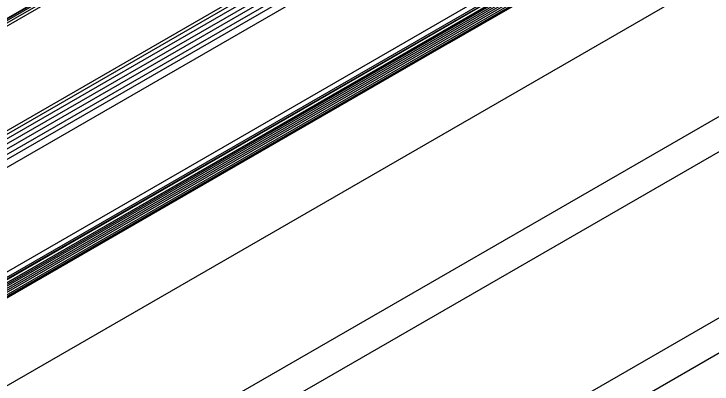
# Model space of a CAD drawing. Header units: inches. Extents: x 17 to 4615, y 5 to 3256.
# Drawn here: x 3225 to 3386.2, y 2423.4 to 2508.9 of the extents above; entities that cross this region are included whole.
import ezdxf

# ---------------------------------------------------------------- set-up
doc = ezdxf.new("R2010")
doc.units = ezdxf.units.IN
doc.header["$MEASUREMENT"] = 0

msp = doc.modelspace()

# ---------------------------------------------------------------- linework, layer by layer
for p, q in [((2838.69, 2259.86), (3545.8, 2668.11)), ((3546.4, 2667.62), (2839.42, 2259.44)), ((2840.3, 2258.93), (3546.89, 2666.88)), ((2841.3, 2258.36), (3547.21, 2665.91)), ((3499.04, 2665.99), (2842.24, 2286.78)), ((2842.37, 2286.15), (3500.26, 2665.99)), ((3497.61, 2665.73), (2842.31, 2287.38)), ((3496.28, 2665.32), (2842.32, 2287.76)), ((3547.32, 2664.75), (2842.37, 2257.74)), ((2843.43, 2257.13), (3547.21, 2663.45)), ((2844.43, 2256.55), (3546.89, 2662.11)), ((2846.04, 2255.62), (3545.8, 2659.62)), ((3524.87, 2623.37), (2866.97, 2243.53)), ((3523.25, 2621.17), (2868.07, 2242.9)), ((3522.25, 2620.23), (2868.39, 2242.72)), ((2869.98, 2243.51), (3518.26, 2617.79)), ((3194.72, 2430.31), (3518.86, 2617.45)), ((2870.98, 2243.01), (3519.06, 2617.18)), ((2871.36, 2242.8), (3519.26, 2616.86)), ((3519.44, 2616.45), (2871.74, 2242.53)), ((3519.57, 2616.06), (2872.07, 2242.23)), ((3519.06, 2617.18), (3194.72, 2430.31)), ((3519.66, 2615.62), (2872.36, 2241.9)), ((2872.6, 2241.56), (3519.71, 2615.15)), ((2872.79, 2241.23), (3519.7, 2614.73)), ((3519.7, 2614.73), (3196.27, 2427.61)), ((3325.62, 2502.29), (3519.7, 2614.73)), ((3519.63, 2614.3), (3325.62, 2502.29)), ((2889.04, 2229.98), (3502.8, 2584.34)), ((2889.04, 2197.32), (3502.8, 2551.68)), ((3502.8, 2543.51), (2889.04, 2189.15)), ((2842.33, 2287.89), (3229.37, 2511.35)), ((2889.04, 2150.78), (3502.8, 2505.14)), ((3325.62, 2502.29), (3196.27, 2427.61)), ((3502.8, 2496.97), (2889.04, 2142.61))]:
    msp.add_line(p, q)

doc.saveas('drawing.dxf')
